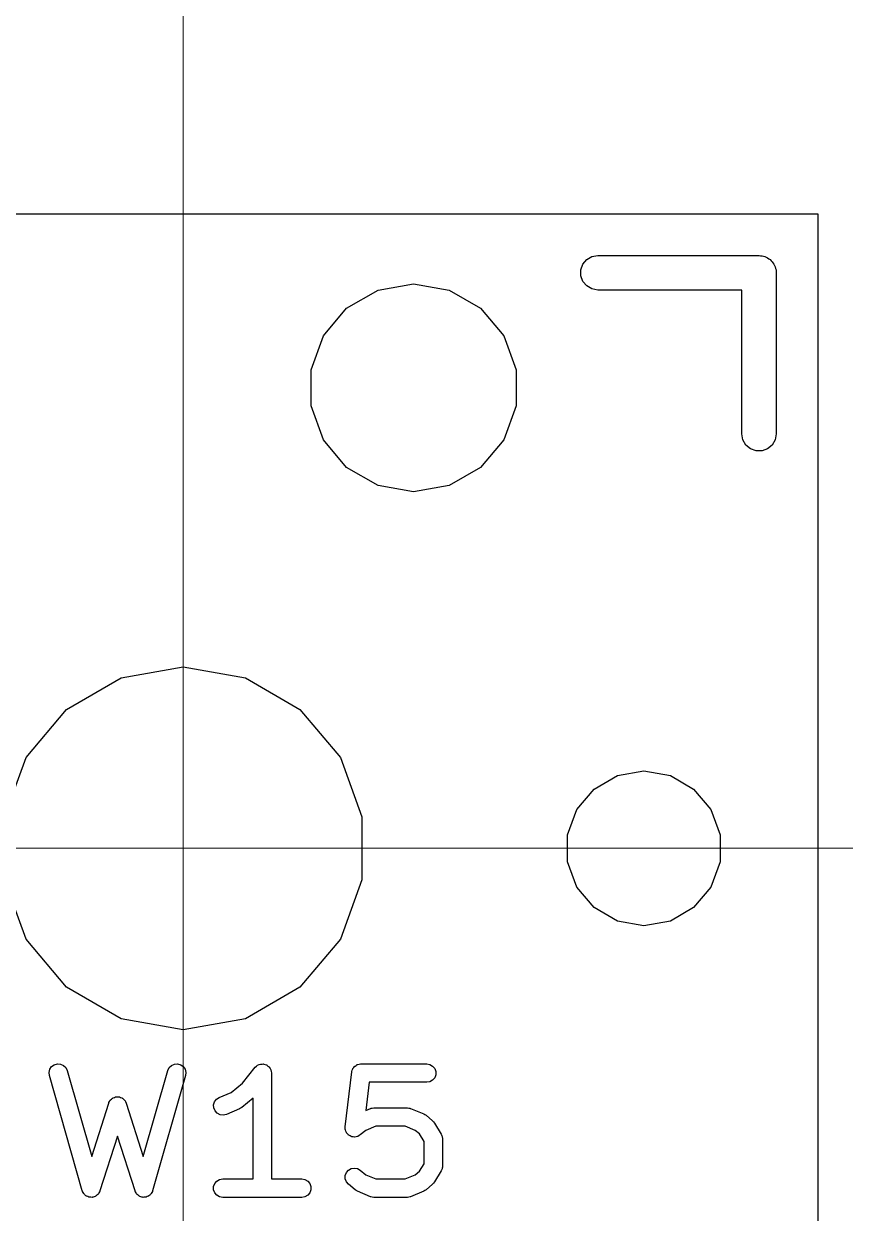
# Model space of a CAD drawing. Header units: millimetres. Extents: x 24 to 200, y 24 to 188.
# Drawn here: x 156.27 to 165.33, y 113.6 to 126.72 of the extents above; entities that cross this region are included whole.
import ezdxf

# ---------------------------------------------------------------- set-up
doc = ezdxf.new("R2010")
doc.units = ezdxf.units.MM
doc.layers.add('3_SwitchPlate', color=6, linetype='Continuous')
doc.layers.add('7_PCBサンプル', color=7, linetype='Continuous')
doc.layers.add('補助線', color=4, linetype='Continuous', lineweight=5, transparency=0.5)

# ---------------------------------------------------------------- blocks, each defined once
blk = doc.blocks.new('hhskb2-F.SilkS')
at = {"layer": '7_PCBサンプル'}
for p, q in [((149.507, -62.471), (149.572, -62.4595)), ((149.572, -62.4595), (151.35, -62.4595)), ((151.35, -62.4595), (151.366, -62.4624)), ((151.366, -62.4624), (151.383, -62.4624)), ((151.383, -62.4624), (151.399, -62.4681)), ((149.384, -62.6169), (149.407, -62.5547)), ((149.407, -62.5547), (149.45, -62.5041)), ((149.45, -62.5041), (149.507, -62.471)), ((151.399, -62.4681), (151.415, -62.471)), ((151.415, -62.471), (151.43, -62.4793)), ((151.43, -62.4793), (151.445, -62.485)), ((151.445, -62.485), (151.458, -62.4957)), ((151.458, -62.4957), (151.472, -62.5041)), ((151.472, -62.5041), (151.483, -62.5168)), ((151.483, -62.5168), (151.496, -62.5275)), ((151.496, -62.5275), (151.504, -62.542)), ((151.504, -62.542), (151.515, -62.5547)), ((151.515, -62.5547), (151.521, -62.5704)), ((151.521, -62.5704), (151.529, -62.5848)), ((151.529, -62.5848), (151.532, -62.6013)), ((149.384, -62.6831), (149.384, -62.6169)), ((149.407, -62.7452), (149.384, -62.6831)), ((151.532, -62.6013), (151.538, -62.6169)), ((151.538, -62.6169), (151.538, -62.6336)), ((151.538, -62.6336), (151.54, -62.65)), ((151.54, -62.65), (151.54, -64.428)), ((146.802, -63.0411), (147.148, -62.8418)), ((147.148, -62.8418), (147.54, -62.7726)), ((147.54, -62.7726), (147.932, -62.8418)), ((147.932, -62.8418), (148.278, -63.0411)), ((149.45, -62.7959), (149.407, -62.7452)), ((149.507, -62.829), (149.45, -62.7959)), ((149.572, -62.8405), (149.507, -62.829)), ((151.159, -62.8405), (149.572, -62.8405)), ((151.159, -64.428), (151.159, -62.8405)), ((146.546, -63.3463), (146.802, -63.0411)), ((148.278, -63.0411), (148.534, -63.3463)), ((146.41, -63.7208), (146.546, -63.3463)), ((148.534, -63.3463), (148.67, -63.7208)), ((146.41, -64.1192), (146.41, -63.7208)), ((148.67, -63.7208), (148.67, -64.1192)), ((146.546, -64.4937), (146.41, -64.1192)), ((148.67, -64.1192), (148.534, -64.4937)), ((151.171, -64.4932), (151.159, -64.428)), ((151.54, -64.428), (151.529, -64.4932)), ((146.802, -64.7989), (146.546, -64.4937)), ((148.534, -64.4937), (148.278, -64.7989)), ((151.204, -64.5505), (151.171, -64.4932)), ((151.255, -64.593), (151.204, -64.5505)), ((151.496, -64.5505), (151.445, -64.593)), ((151.529, -64.4932), (151.496, -64.5505)), ((151.317, -64.6156), (151.255, -64.593)), ((151.383, -64.6156), (151.317, -64.6156)), ((151.445, -64.593), (151.383, -64.6156)), ((147.148, -64.9982), (146.802, -64.7989)), ((148.278, -64.7989), (147.932, -64.9982)), ((147.54, -65.0674), (147.148, -64.9982)), ((147.932, -64.9982), (147.54, -65.0674)), ((144.315, -67.1192), (145, -66.9985)), ((145, -66.9985), (145.685, -67.1192)), ((143.713, -67.4667), (144.315, -67.1192)), ((145.685, -67.1192), (146.287, -67.4667)), ((143.267, -67.9992), (143.713, -67.4667)), ((146.287, -67.4667), (146.733, -67.9992)), ((143.029, -68.6524), (143.267, -67.9992)), ((146.733, -67.9992), (146.971, -68.6524)), ((149.531, -68.3457), (149.788, -68.1974)), ((149.788, -68.1974), (150.08, -68.1458)), ((150.08, -68.1458), (150.372, -68.1974)), ((150.372, -68.1974), (150.629, -68.3457)), ((149.34, -68.5729), (149.531, -68.3457)), ((150.629, -68.3457), (150.82, -68.5729)), ((149.239, -68.8517), (149.34, -68.5729)), ((150.82, -68.5729), (150.921, -68.8517)), ((146.971, -68.6524), (146.971, -69.3476)), ((149.239, -69.1483), (149.239, -68.8517)), ((150.921, -68.8517), (150.921, -69.1483)), ((149.34, -69.4271), (149.239, -69.1483)), ((150.921, -69.1483), (150.82, -69.4271)), ((143.267, -70.0008), (143.029, -69.3476)), ((146.971, -69.3476), (146.733, -70.0008)), ((149.531, -69.6543), (149.34, -69.4271)), ((150.82, -69.4271), (150.629, -69.6543)), ((149.788, -69.8026), (149.531, -69.6543)), ((150.629, -69.6543), (150.372, -69.8026)), ((150.08, -69.8541), (149.788, -69.8026)), ((150.372, -69.8026), (150.08, -69.8541)), ((143.713, -70.5332), (143.267, -70.0008)), ((146.733, -70.0008), (146.287, -70.5332)), ((144.315, -70.8808), (143.713, -70.5332)), ((146.287, -70.5332), (145.685, -70.8808)), ((145, -71.0015), (144.315, -70.8808)), ((145.685, -70.8808), (145, -71.0015)), ((143.577, -71.3882), (143.611, -71.3785)), ((143.611, -71.3785), (143.646, -71.381)), ((143.646, -71.381), (143.678, -71.3953)), ((144.871, -71.3953), (144.903, -71.381)), ((144.903, -71.381), (144.938, -71.3785)), ((144.938, -71.3785), (144.972, -71.3882)), ((145.82, -71.3915), (145.836, -71.3859)), ((145.836, -71.3859), (145.851, -71.3799)), ((145.851, -71.3799), (145.852, -71.3799)), ((145.852, -71.3799), (145.853, -71.3795)), ((145.853, -71.3795), (145.87, -71.3795)), ((145.87, -71.3795), (145.886, -71.3791)), ((145.886, -71.3791), (145.887, -71.3795)), ((145.887, -71.3795), (145.888, -71.3795)), ((145.888, -71.3795), (145.904, -71.3851)), ((145.904, -71.3851), (145.92, -71.3904)), ((146.907, -71.3943), (146.919, -71.3861)), ((146.919, -71.3861), (146.922, -71.3855)), ((146.922, -71.3855), (146.925, -71.3841)), ((146.925, -71.3841), (146.939, -71.3815)), ((146.939, -71.3815), (146.954, -71.3781)), ((146.954, -71.3781), (146.957, -71.3784)), ((146.957, -71.3784), (146.959, -71.3779)), ((146.959, -71.3779), (147.685, -71.3779)), ((147.685, -71.3779), (147.72, -71.3841)), ((147.72, -71.3841), (147.75, -71.4017)), ((143.52, -71.4723), (143.528, -71.4381)), ((143.523, -71.5074), (143.52, -71.4723)), ((143.886, -72.7774), (143.523, -71.5074)), ((143.528, -71.4381), (143.548, -71.4089)), ((143.548, -71.4089), (143.577, -71.3882)), ((143.678, -71.3953), (143.703, -71.4199)), ((143.703, -71.4199), (143.719, -71.4516)), ((143.719, -71.4516), (143.99, -72.399)), ((144.559, -72.399), (144.83, -71.4516)), ((145.025, -71.5074), (144.662, -72.7774)), ((144.83, -71.4516), (144.845, -71.4199)), ((144.845, -71.4199), (144.871, -71.3953)), ((144.972, -71.3882), (145, -71.4089)), ((145, -71.4089), (145.02, -71.4381)), ((145.02, -71.4381), (145.029, -71.4723)), ((145.029, -71.4723), (145.025, -71.5074)), ((145.653, -71.5895), (145.792, -71.4161)), ((145.792, -71.4153), (145.793, -71.4142)), ((145.792, -71.4161), (145.792, -71.4153)), ((145.793, -71.4142), (145.806, -71.4036)), ((145.806, -71.4036), (145.818, -71.3927)), ((145.818, -71.3927), (145.819, -71.3923)), ((145.819, -71.3923), (145.82, -71.3915)), ((145.92, -71.3904), (145.921, -71.3911)), ((145.921, -71.3911), (145.922, -71.3915)), ((145.922, -71.3915), (145.934, -71.4021)), ((145.934, -71.4021), (145.947, -71.4124)), ((145.947, -71.4124), (145.948, -71.4134)), ((145.948, -71.4134), (145.949, -71.4142)), ((145.949, -71.4142), (145.957, -71.4285)), ((145.957, -71.4285), (145.965, -71.4426)), ((145.965, -71.4426), (145.966, -71.4437)), ((145.966, -71.4437), (145.966, -71.4448)), ((145.966, -71.4448), (145.969, -71.461)), ((145.969, -71.461), (145.972, -71.4771)), ((145.972, -71.4771), (145.972, -71.4783)), ((145.972, -71.4783), (145.972, -71.4795)), ((145.972, -71.4795), (145.972, -72.6479)), ((146.786, -72.0722), (146.859, -71.4674)), ((146.859, -71.4619), (146.864, -71.4479)), ((146.859, -71.4647), (146.859, -71.4619)), ((146.859, -71.4674), (146.859, -71.4647)), ((146.864, -71.4479), (146.869, -71.4336)), ((146.869, -71.4336), (146.87, -71.4314)), ((146.87, -71.4314), (146.871, -71.4287)), ((146.871, -71.4287), (146.881, -71.4173)), ((146.881, -71.4173), (146.89, -71.4054)), ((146.89, -71.4054), (146.892, -71.4039)), ((146.892, -71.4039), (146.894, -71.4017)), ((146.894, -71.4017), (146.907, -71.3943)), ((147.75, -71.4017), (147.773, -71.4287)), ((147.773, -71.4287), (147.785, -71.4619)), ((147.785, -71.4972), (147.773, -71.5303)), ((147.785, -71.4619), (147.785, -71.4972)), ((145.527, -71.694), (145.653, -71.5895)), ((147.05, -71.5811), (147.012, -71.8917)), ((147.685, -71.5811), (147.05, -71.5811)), ((147.72, -71.575), (147.685, -71.5811)), ((147.75, -71.5574), (147.72, -71.575)), ((147.773, -71.5303), (147.75, -71.5574)), ((144.188, -71.7923), (144.194, -71.7802)), ((144.194, -71.7802), (144.197, -71.7775)), ((144.197, -71.7775), (144.199, -71.7741)), ((144.199, -71.7741), (144.21, -71.7657)), ((144.21, -71.7657), (144.22, -71.7565)), ((144.22, -71.7565), (144.224, -71.7549)), ((144.224, -71.7549), (144.227, -71.7525)), ((144.227, -71.7525), (144.24, -71.7483)), ((144.24, -71.7483), (144.253, -71.7431)), ((144.253, -71.7431), (144.257, -71.7429)), ((144.257, -71.7429), (144.261, -71.7417)), ((144.261, -71.7417), (144.274, -71.7422)), ((144.274, -71.7422), (144.288, -71.7417)), ((144.288, -71.7417), (144.292, -71.7429)), ((144.292, -71.7429), (144.296, -71.7431)), ((144.296, -71.7431), (144.309, -71.7483)), ((144.309, -71.7483), (144.322, -71.7525)), ((144.322, -71.7525), (144.325, -71.7549)), ((144.325, -71.7549), (144.329, -71.7565)), ((144.329, -71.7565), (144.339, -71.7657)), ((144.339, -71.7657), (144.349, -71.7741)), ((144.349, -71.7741), (144.352, -71.7775)), ((144.352, -71.7775), (144.355, -71.7802)), ((144.355, -71.7802), (144.361, -71.7923)), ((145.345, -71.7957), (145.367, -71.7676)), ((145.367, -71.7676), (145.396, -71.7486)), ((145.396, -71.7486), (145.527, -71.694)), ((145.769, -71.7569), (145.646, -71.86)), ((145.769, -72.6479), (145.769, -71.7569)), ((143.99, -72.399), (144.178, -71.8114)), ((144.178, -71.8114), (144.179, -71.8078)), ((144.179, -71.8078), (144.18, -71.8039)), ((144.18, -71.8039), (144.188, -71.7923)), ((144.361, -71.7923), (144.368, -71.8039)), ((144.368, -71.8039), (144.369, -71.8078)), ((144.369, -71.8078), (144.371, -71.8114)), ((144.371, -71.8114), (144.559, -72.399)), ((145.335, -71.8293), (145.345, -71.7957)), ((145.336, -71.8646), (145.335, -71.8293)), ((145.35, -71.8971), (145.336, -71.8646)), ((145.374, -71.9231), (145.35, -71.8971)), ((145.62, -71.8757), (145.475, -71.9362)), ((145.632, -71.8675), (145.62, -71.8757)), ((145.646, -71.86), (145.632, -71.8675)), ((147.012, -71.8917), (147.065, -71.8695)), ((147.065, -71.8695), (147.068, -71.869)), ((147.068, -71.869), (147.07, -71.8679)), ((147.07, -71.8679), (147.085, -71.8652)), ((147.085, -71.8652), (147.1, -71.8618)), ((147.1, -71.8618), (147.102, -71.8621)), ((147.102, -71.8621), (147.105, -71.8617)), ((147.105, -71.8617), (147.467, -71.8617)), ((147.467, -71.8617), (147.47, -71.8621)), ((147.47, -71.8621), (147.472, -71.8618)), ((147.472, -71.8618), (147.487, -71.8652)), ((147.487, -71.8652), (147.502, -71.8679)), ((147.502, -71.8679), (147.504, -71.869)), ((147.504, -71.869), (147.507, -71.8695)), ((147.507, -71.8695), (147.652, -71.93)), ((145.405, -71.9393), (145.374, -71.9231)), ((145.44, -71.9439), (145.405, -71.9393)), ((145.475, -71.9362), (145.44, -71.9439)), ((147.652, -71.93), (147.664, -71.9382)), ((147.664, -71.9382), (147.678, -71.9458)), ((147.678, -71.9458), (147.75, -72.0062)), ((147.75, -72.0062), (147.761, -72.0192)), ((147.761, -72.0192), (147.772, -72.032)), ((147.772, -72.032), (147.845, -72.153)), ((146.787, -72.0869), (146.786, -72.0722)), ((146.787, -72.1016), (146.787, -72.0869)), ((146.788, -72.1044), (146.787, -72.1016)), ((146.788, -72.1074), (146.788, -72.1044)), ((146.794, -72.1209), (146.788, -72.1074)), ((146.799, -72.1348), (146.794, -72.1209)), ((146.801, -72.1371), (146.799, -72.1348)), ((146.802, -72.1399), (146.801, -72.1371)), ((146.812, -72.1506), (146.802, -72.1399)), ((146.821, -72.1619), (146.812, -72.1506)), ((146.824, -72.1634), (146.821, -72.1619)), ((146.826, -72.1656), (146.824, -72.1634)), ((146.839, -72.1722), (146.826, -72.1656)), ((146.852, -72.1796), (146.839, -72.1722)), ((146.939, -72.1697), (146.927, -72.1777)), ((146.952, -72.1623), (146.939, -72.1697)), ((147.013, -72.1117), (146.952, -72.1623)), ((147.125, -72.0649), (147.013, -72.1117)), ((147.447, -72.0649), (147.125, -72.0649)), ((147.559, -72.1117), (147.447, -72.0649)), ((147.607, -72.1513), (147.559, -72.1117)), ((147.656, -72.2334), (147.607, -72.1513)), ((147.845, -72.153), (147.848, -72.1621)), ((147.848, -72.1621), (147.853, -72.1705)), ((147.853, -72.1705), (147.855, -72.1784)), ((144.274, -72.1757), (144.081, -72.7805)), ((144.468, -72.7805), (144.274, -72.1757)), ((146.855, -72.1802), (146.852, -72.1796)), ((146.857, -72.1815), (146.855, -72.1802)), ((146.872, -72.1833), (146.857, -72.1815)), ((146.887, -72.1859), (146.872, -72.1833)), ((146.889, -72.1854), (146.887, -72.1859)), ((146.892, -72.1857), (146.889, -72.1854)), ((146.907, -72.1824), (146.892, -72.1857)), ((146.921, -72.1799), (146.907, -72.1824)), ((146.924, -72.1784), (146.921, -72.1799)), ((146.927, -72.1777), (146.924, -72.1784)), ((147.656, -72.4795), (147.656, -72.2334)), ((147.855, -72.1784), (147.857, -72.1859)), ((147.857, -72.1859), (147.858, -72.1956)), ((147.858, -72.1956), (147.859, -72.2052)), ((147.859, -72.2052), (147.859, -72.5076)), ((146.799, -72.5781), (146.821, -72.551)), ((146.821, -72.551), (146.852, -72.5332)), ((146.852, -72.5332), (146.887, -72.527)), ((146.887, -72.527), (146.921, -72.533)), ((146.921, -72.533), (146.952, -72.5505)), ((146.952, -72.5505), (147.013, -72.6012)), ((147.559, -72.6012), (147.607, -72.5615)), ((147.607, -72.5615), (147.656, -72.4795)), ((147.845, -72.5599), (147.772, -72.6808)), ((147.848, -72.5508), (147.845, -72.5599)), ((147.853, -72.5424), (147.848, -72.5508)), ((147.855, -72.5344), (147.853, -72.5424)), ((147.857, -72.5269), (147.855, -72.5344)), ((147.858, -72.5172), (147.857, -72.5269)), ((147.859, -72.5076), (147.858, -72.5172)), ((145.335, -72.7319), (145.347, -72.6987)), ((145.347, -72.6987), (145.37, -72.6717)), ((145.37, -72.6717), (145.401, -72.6541)), ((145.401, -72.6541), (145.435, -72.6479)), ((145.435, -72.6479), (145.769, -72.6479)), ((145.972, -72.6479), (146.306, -72.6479)), ((146.306, -72.6479), (146.341, -72.6541)), ((146.341, -72.6541), (146.372, -72.6717)), ((146.372, -72.6717), (146.394, -72.6987)), ((146.394, -72.6987), (146.406, -72.7319)), ((146.787, -72.6113), (146.799, -72.5781)), ((146.787, -72.6466), (146.787, -72.6113)), ((146.799, -72.6797), (146.787, -72.6466)), ((146.822, -72.7066), (146.799, -72.6797)), ((147.013, -72.6012), (147.125, -72.6479)), ((147.125, -72.6479), (147.447, -72.6479)), ((147.447, -72.6479), (147.559, -72.6012)), ((147.761, -72.6937), (147.75, -72.7066)), ((147.772, -72.6808), (147.761, -72.6937)), ((143.889, -72.7825), (143.886, -72.7774)), ((143.89, -72.788), (143.889, -72.7825)), ((143.896, -72.7983), (143.89, -72.788)), ((143.902, -72.8092), (143.896, -72.7983)), ((143.906, -72.8131), (143.902, -72.8092)), ((143.909, -72.8178), (143.906, -72.8131)), ((143.918, -72.8253), (143.909, -72.8178)), ((143.927, -72.8337), (143.918, -72.8253)), ((144.047, -72.8273), (144.038, -72.8354)), ((144.057, -72.8202), (144.047, -72.8273)), ((144.06, -72.8155), (144.057, -72.8202)), ((144.064, -72.8117), (144.06, -72.8155)), ((144.07, -72.801), (144.064, -72.8117)), ((144.077, -72.7909), (144.07, -72.801)), ((144.078, -72.7855), (144.077, -72.7909)), ((144.081, -72.7805), (144.078, -72.7855)), ((144.47, -72.7855), (144.468, -72.7805)), ((144.472, -72.7909), (144.47, -72.7855)), ((144.479, -72.801), (144.472, -72.7909)), ((144.484, -72.8117), (144.479, -72.801)), ((144.488, -72.8155), (144.484, -72.8117)), ((144.492, -72.8202), (144.488, -72.8155)), ((144.501, -72.8273), (144.492, -72.8202)), ((144.51, -72.8354), (144.501, -72.8273)), ((144.63, -72.8253), (144.621, -72.8337)), ((144.64, -72.8178), (144.63, -72.8253)), ((144.643, -72.8131), (144.64, -72.8178)), ((144.647, -72.8092), (144.643, -72.8131)), ((144.652, -72.7983), (144.647, -72.8092)), ((144.659, -72.788), (144.652, -72.7983)), ((144.66, -72.7825), (144.659, -72.788)), ((144.662, -72.7774), (144.66, -72.7825)), ((145.335, -72.7672), (145.335, -72.7319)), ((145.347, -72.8003), (145.335, -72.7672)), ((145.37, -72.8274), (145.347, -72.8003)), ((145.401, -72.845), (145.37, -72.8274)), ((146.372, -72.8274), (146.341, -72.845)), ((146.394, -72.8003), (146.372, -72.8274)), ((146.406, -72.7672), (146.394, -72.8003)), ((146.406, -72.7319), (146.406, -72.7672)), ((146.894, -72.7671), (146.822, -72.7066)), ((146.908, -72.7746), (146.894, -72.7671)), ((146.92, -72.7828), (146.908, -72.7746)), ((147.065, -72.8433), (146.92, -72.7828)), ((147.652, -72.7828), (147.507, -72.8433)), ((147.664, -72.7746), (147.652, -72.7828)), ((147.678, -72.7671), (147.664, -72.7746)), ((147.75, -72.7066), (147.678, -72.7671)), ((143.932, -72.836), (143.927, -72.8337)), ((143.937, -72.8394), (143.932, -72.836)), ((143.948, -72.8431), (143.937, -72.8394)), ((143.959, -72.8481), (143.948, -72.8431)), ((143.965, -72.8485), (143.959, -72.8481)), ((143.97, -72.8502), (143.965, -72.8485)), ((143.982, -72.8497), (143.97, -72.8502)), ((143.995, -72.8506), (143.982, -72.8497)), ((144, -72.849), (143.995, -72.8506)), ((144.006, -72.8488), (144, -72.849)), ((144.017, -72.8442), (144.006, -72.8488)), ((144.028, -72.8409), (144.017, -72.8442)), ((144.033, -72.8376), (144.028, -72.8409)), ((144.038, -72.8354), (144.033, -72.8376)), ((144.516, -72.8376), (144.51, -72.8354)), ((144.52, -72.8409), (144.516, -72.8376)), ((144.532, -72.8442), (144.52, -72.8409)), ((144.543, -72.8488), (144.532, -72.8442)), ((144.549, -72.849), (144.543, -72.8488)), ((144.554, -72.8506), (144.549, -72.849)), ((144.566, -72.8497), (144.554, -72.8506)), ((144.578, -72.8502), (144.566, -72.8497)), ((144.584, -72.8485), (144.578, -72.8502)), ((144.589, -72.8481), (144.584, -72.8485)), ((144.6, -72.8431), (144.589, -72.8481)), ((144.612, -72.8394), (144.6, -72.8431)), ((144.616, -72.836), (144.612, -72.8394)), ((144.621, -72.8337), (144.616, -72.836)), ((145.435, -72.8511), (145.401, -72.845)), ((146.306, -72.8511), (145.435, -72.8511)), ((146.341, -72.845), (146.306, -72.8511)), ((147.068, -72.8438), (147.065, -72.8433)), ((147.07, -72.845), (147.068, -72.8438)), ((147.085, -72.8477), (147.07, -72.845)), ((147.1, -72.851), (147.085, -72.8477)), ((147.102, -72.8507), (147.1, -72.851)), ((147.105, -72.8511), (147.102, -72.8507)), ((147.467, -72.8511), (147.105, -72.8511)), ((147.47, -72.8507), (147.467, -72.8511)), ((147.472, -72.851), (147.47, -72.8507)), ((147.487, -72.8477), (147.472, -72.851)), ((147.502, -72.845), (147.487, -72.8477)), ((147.504, -72.8438), (147.502, -72.845)), ((147.507, -72.8433), (147.504, -72.8438))]:
    blk.add_line(p, q, dxfattribs=at)

msp = doc.modelspace()

# ---------------------------------------------------------------- linework, layer by layer
at = {"layer": '3_SwitchPlate'}
msp.add_lwpolyline([(151.025, 110.625), (151.025, 124.625), (165.025, 124.625), (165.025, 110.625)], close=True, dxfattribs=at)
at = {"layer": '補助線'}
for p, q in [((158.025, 171.2), (158.025, 69.882)), ((45.855, 117.625), (185.21, 117.625))]:
    msp.add_line(p, q, dxfattribs=at)

# ---------------------------------------------------------------- block references
msp.add_blockref('hhskb2-F.SilkS', (13.025, 186.625))

doc.saveas('drawing.dxf')
